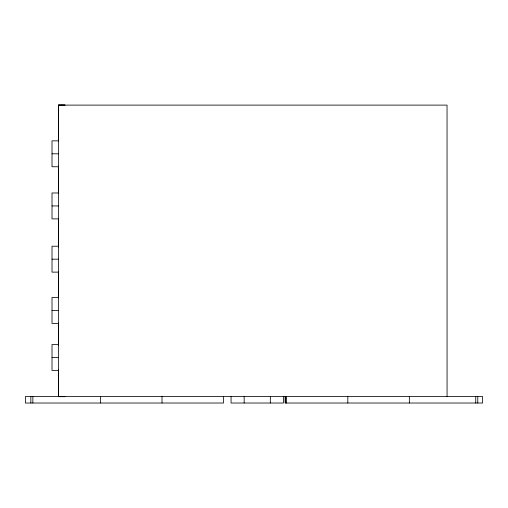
<?xml version="1.0" encoding="UTF-8"?>
<svg xmlns="http://www.w3.org/2000/svg" width="508" height="508" viewBox="0 0 508 508"><rect width="100%" height="100%" fill="white"/><g stroke="black" fill="none" stroke-linecap="round" stroke-linejoin="round"><path stroke-width="0.76" d="M64.967 104.978L58.49 104.978L58.49 396.545M58.458 105.232L64.935 105.232M58.49 140.849L52.013 140.849L52.013 166.757L58.49 166.757M52.013 153.803L58.49 153.803M58.49 192.983L52.013 192.983L52.013 218.891L58.49 218.891M52.013 205.937L58.49 205.937M58.49 246.221L52.013 246.221L52.013 272.129L58.49 272.129M52.013 259.175L58.49 259.175M58.49 297.517L52.013 297.517L52.013 323.418L58.49 323.418M52.013 310.464L58.49 310.464M58.49 344.532L52.013 344.532L52.013 370.44L58.49 370.44M52.013 357.486L58.49 357.486M64.935 396.672L58.458 396.672L58.458 369.741M477.78 396.545L477.78 403.022M475.761 396.545L475.761 403.022M447.072 396.545L447.04 105.112L58.458 105.112L58.458 141.186M409.346 396.545L409.346 403.022M347.821 396.545L347.821 403.022M286.296 396.545L286.296 403.022M285.718 396.545L285.718 403.022M285.09 396.545L285.09 403.022L482.6 403.022L482.6 396.545L25.4 396.545L25.4 403.022L223.539 403.022L223.539 396.545M283.413 396.545L283.413 403.022L231.064 403.022L231.064 396.545M270.326 396.545L270.326 403.022M244.151 396.545L244.151 403.022M162.014 396.545L162.014 403.022M100.489 396.545L100.489 403.022M58.458 166.091L58.458 193.173M58.458 218.357L58.458 246.99M58.458 272.148L58.458 297.847M58.458 323.018L58.458 345.065M32.868 396.545L32.868 403.022M30.848 396.545L30.848 403.022"/></g></svg>
